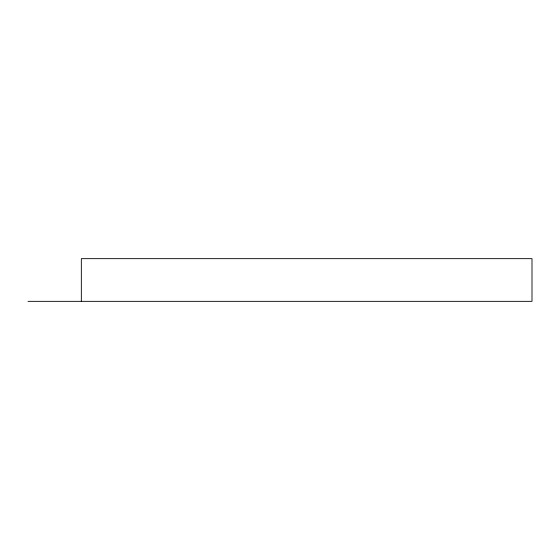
<?xml version="1.0" encoding="UTF-8"?>
<svg xmlns="http://www.w3.org/2000/svg" width="560" height="560" viewBox="0 0 560 560"><rect width="100%" height="100%" fill="white"/><g stroke="black" fill="none" stroke-linecap="round" stroke-linejoin="round"><path stroke-width="0.84" d="M28 301.343L532 301.343L532 258.657L81.333 258.657L81.333 301.343"/></g></svg>
